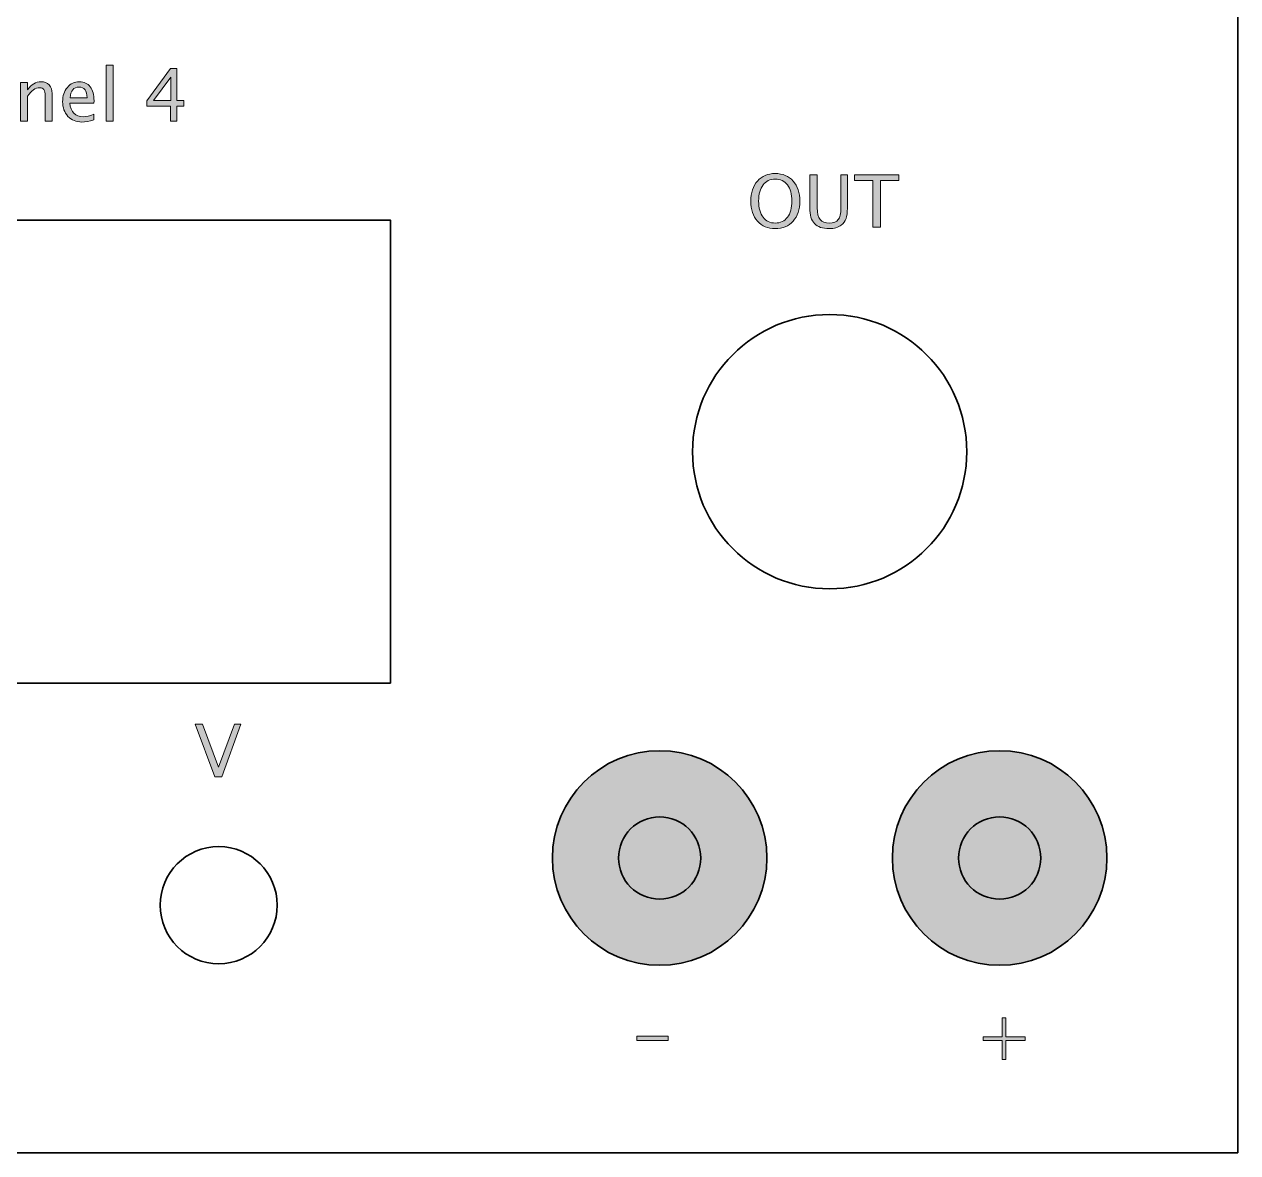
# Model space of a CAD drawing. Header units: inches. Extents: x 4 to 816, y 71 to 806.
# Drawn here: x 338.8 to 406.6, y 588.6 to 651.7 of the extents above; entities that cross this region are included whole.
import ezdxf

# ---------------------------------------------------------------- set-up
doc = ezdxf.new("R2010")
doc.units = ezdxf.units.IN
doc.header["$MEASUREMENT"] = 0
doc.layers.add('Layer 1', color=7, linetype='Continuous')

# ---------------------------------------------------------------- blocks, each defined once
blk = doc.blocks.new('block 9')
at = {"layer": 'Layer 1', "color": 240, "lineweight": 35, "true_color": 0xed1c24}
blk.add_lwpolyline([(23.165, 715.165), (406.63, 715.165), (406.63, 588.621), (23.165, 588.621)], dxfattribs=at)
blk = doc.blocks.new('block 368')
at = {"layer": 'Layer 1', "color": 240, "lineweight": 35, "true_color": 0xed1c24}
blk.add_lwpolyline([(359.247, 614.883), (315.666, 614.883), (315.666, 640.767), (359.247, 640.767), (359.247, 614.883)], dxfattribs=at)
blk = doc.blocks.new('block 370')
at = {"layer": 'Layer 1', "color": 240, "lineweight": 35, "true_color": 0xed1c24}
blk.add_open_spline([(352.903, 602.464), (352.903, 600.656), (351.437, 599.19), (349.629, 599.19), (347.821, 599.19), (346.355, 600.656), (346.355, 602.464), (346.355, 604.272), (347.821, 605.738), (349.629, 605.738), (351.437, 605.738), (352.903, 604.272), (352.903, 602.464)], degree=3, knots=[0, 0, 0, 0, 1, 1, 1, 2, 2, 2, 3, 3, 3, 4, 4, 4, 4], dxfattribs=at)
blk = doc.blocks.new('block 371')
at = {"layer": 'Layer 1', "color": 240, "lineweight": 35, "true_color": 0xed1c24}
blk.add_open_spline([(391.474, 627.825), (391.474, 623.589), (388.04, 620.156), (383.804, 620.156), (379.569, 620.156), (376.135, 623.589), (376.135, 627.825), (376.135, 632.06), (379.569, 635.494), (383.804, 635.494), (388.04, 635.494), (391.474, 632.06), (391.474, 627.825)], degree=3, knots=[0, 0, 0, 0, 1, 1, 1, 2, 2, 2, 3, 3, 3, 4, 4, 4, 4], dxfattribs=at)
blk = doc.blocks.new('block 373')
at = {"layer": 'Layer 1', "true_color": 0x231f20}
h = blk.add_hatch(color=250, dxfattribs=at)
h.dxf.hatch_style = 2
edge = h.paths.add_edge_path()
edge.add_spline(control_points=[(330.656, 646.46), (330.366, 646.311), (330.05, 646.237), (329.708, 646.237), (329.253, 646.237), (328.901, 646.37), (328.652, 646.637), (328.404, 646.904), (328.28, 647.283), (328.28, 647.774), (328.28, 648.264), (328.406, 648.644), (328.659, 648.913), (328.912, 649.182), (329.269, 649.316), (329.73, 649.316), (329.992, 649.316), (330.299, 649.273), (330.652, 649.187), (330.652, 649.187), (330.652, 648.797), (330.652, 648.797), (330.25, 648.935), (329.94, 649.005), (329.722, 649.005), (329.404, 649.005), (329.158, 648.897), (328.983, 648.682), (328.809, 648.467), (328.722, 648.163), (328.722, 647.77), (328.722, 647.395), (328.815, 647.1), (329.001, 646.885), (329.187, 646.669), (329.442, 646.562), (329.766, 646.562), (330.042, 646.562), (330.338, 646.647), (330.656, 646.817), (330.656, 646.817), (330.656, 646.46), (330.656, 646.46)], knot_values=[0, 0, 0, 0, 1, 1, 1, 2, 2, 2, 3, 3, 3, 4, 4, 4, 5, 5, 5, 6, 6, 6, 7, 7, 7, 8, 8, 8, 9, 9, 9, 10, 10, 10, 11, 11, 11, 12, 12, 12, 13, 13, 13, 14, 14, 14, 14], degree=3, periodic=1)
h = blk.add_hatch(color=250, dxfattribs=at)
h.dxf.hatch_style = 2
edge = h.paths.add_edge_path()
edge.add_spline(control_points=[(331.272, 646.31), (331.272, 646.31), (331.272, 649.439), (331.272, 649.439), (331.272, 649.439), (331.662, 649.439), (331.662, 649.439), (331.662, 649.439), (331.662, 648.058), (331.662, 648.058), (331.868, 648.359), (332.121, 648.51), (332.419, 648.51), (332.607, 648.51), (332.756, 648.45), (332.866, 648.332), (332.976, 648.214), (333.032, 648.055), (333.032, 647.856), (333.032, 647.856), (333.032, 646.31), (333.032, 646.31), (333.032, 646.31), (332.641, 646.31), (332.641, 646.31), (332.641, 646.31), (332.641, 647.729), (332.641, 647.729), (332.641, 647.888), (332.618, 648.002), (332.571, 648.071), (332.524, 648.139), (332.446, 648.173), (332.338, 648.173), (332.099, 648.173), (331.874, 648.016), (331.662, 647.703), (331.662, 647.703), (331.662, 646.31), (331.662, 646.31), (331.662, 646.31), (331.272, 646.31), (331.272, 646.31)], knot_values=[0, 0, 0, 0, 1, 1, 1, 2, 2, 2, 3, 3, 3, 4, 4, 4, 5, 5, 5, 6, 6, 6, 7, 7, 7, 8, 8, 8, 9, 9, 9, 10, 10, 10, 11, 11, 11, 12, 12, 12, 13, 13, 13, 14, 14, 14, 14], degree=3, periodic=1)
h = blk.add_hatch(color=250, dxfattribs=at)
h.dxf.hatch_style = 2
h.paths.add_polyline_path([(343.33, 646.31), (343.33, 649.439), (343.72, 649.439), (343.72, 646.31)])
h = blk.add_hatch(color=250, dxfattribs=at)
h.dxf.hatch_style = 2
h.paths.add_polyline_path([(346.925, 646.31), (346.925, 647.14), (345.605, 647.14), (345.605, 647.435), (346.925, 649.243), (347.291, 649.243), (347.291, 647.459), (347.684, 647.459), (347.684, 647.14), (347.291, 647.14), (347.291, 646.31)])
h.paths.add_polyline_path([(345.988, 647.459), (346.95, 647.459), (346.95, 648.764)])
h = blk.add_hatch(color=250, dxfattribs=at)
h.dxf.hatch_style = 2
edge = h.paths.add_edge_path()
edge.add_spline(control_points=[(334.9, 646.583), (334.666, 646.368), (334.441, 646.26), (334.225, 646.26), (334.046, 646.26), (333.898, 646.316), (333.781, 646.428), (333.663, 646.539), (333.604, 646.681), (333.604, 646.851), (333.604, 647.086), (333.703, 647.267), (333.901, 647.393), (334.098, 647.519), (334.382, 647.582), (334.752, 647.582), (334.752, 647.582), (334.843, 647.582), (334.843, 647.582), (334.843, 647.582), (334.843, 647.842), (334.843, 647.842), (334.843, 648.091), (334.713, 648.216), (334.452, 648.216), (334.25, 648.216), (334.03, 648.153), (333.79, 648.026), (333.79, 648.026), (333.79, 648.349), (333.79, 648.349), (334.053, 648.456), (334.301, 648.51), (334.534, 648.51), (334.773, 648.51), (334.949, 648.455), (335.063, 648.346), (335.176, 648.237), (335.233, 648.069), (335.233, 647.842), (335.233, 647.842), (335.233, 646.867), (335.233, 646.867), (335.233, 646.643), (335.302, 646.532), (335.439, 646.532), (335.456, 646.532), (335.482, 646.535), (335.515, 646.54), (335.515, 646.54), (335.542, 646.324), (335.542, 646.324), (335.454, 646.282), (335.356, 646.26), (335.249, 646.26), (335.067, 646.26), (334.95, 646.368), (334.9, 646.583)], knot_values=[0, 0, 0, 0, 1, 1, 1, 2, 2, 2, 3, 3, 3, 4, 4, 4, 5, 5, 5, 6, 6, 6, 7, 7, 7, 8, 8, 8, 9, 9, 9, 10, 10, 10, 11, 11, 11, 12, 12, 12, 13, 13, 13, 14, 14, 14, 15, 15, 15, 16, 16, 16, 17, 17, 17, 18, 18, 18, 19, 19, 19, 19], degree=3, periodic=1)
edge = h.paths.add_edge_path()
edge.add_spline(control_points=[(334.843, 646.795), (334.843, 646.795), (334.843, 647.352), (334.843, 647.352), (334.843, 647.352), (334.718, 647.356), (334.718, 647.356), (334.501, 647.356), (334.327, 647.316), (334.194, 647.235), (334.061, 647.155), (333.995, 647.048), (333.995, 646.914), (333.995, 646.82), (334.028, 646.741), (334.094, 646.676), (334.16, 646.612), (334.24, 646.579), (334.335, 646.579), (334.498, 646.579), (334.667, 646.651), (334.843, 646.795)], knot_values=[0, 0, 0, 0, 1, 1, 1, 2, 2, 2, 3, 3, 3, 4, 4, 4, 5, 5, 5, 6, 6, 6, 7, 7, 7, 7], degree=3, periodic=1)
h = blk.add_hatch(color=250, dxfattribs=at)
h.dxf.hatch_style = 2
edge = h.paths.add_edge_path()
edge.add_spline(control_points=[(336.032, 646.31), (336.032, 646.31), (336.032, 648.462), (336.032, 648.462), (336.032, 648.462), (336.422, 648.462), (336.422, 648.462), (336.422, 648.462), (336.422, 648.058), (336.422, 648.058), (336.628, 648.359), (336.881, 648.51), (337.179, 648.51), (337.367, 648.51), (337.516, 648.45), (337.626, 648.332), (337.736, 648.214), (337.791, 648.055), (337.791, 647.856), (337.791, 647.856), (337.791, 646.31), (337.791, 646.31), (337.791, 646.31), (337.401, 646.31), (337.401, 646.31), (337.401, 646.31), (337.401, 647.729), (337.401, 647.729), (337.401, 647.888), (337.378, 648.002), (337.331, 648.071), (337.284, 648.139), (337.206, 648.173), (337.098, 648.173), (336.859, 648.173), (336.634, 648.016), (336.422, 647.703), (336.422, 647.703), (336.422, 646.31), (336.422, 646.31), (336.422, 646.31), (336.032, 646.31), (336.032, 646.31)], knot_values=[0, 0, 0, 0, 1, 1, 1, 2, 2, 2, 3, 3, 3, 4, 4, 4, 5, 5, 5, 6, 6, 6, 7, 7, 7, 8, 8, 8, 9, 9, 9, 10, 10, 10, 11, 11, 11, 12, 12, 12, 13, 13, 13, 14, 14, 14, 14], degree=3, periodic=1)
h = blk.add_hatch(color=250, dxfattribs=at)
h.dxf.hatch_style = 2
edge = h.paths.add_edge_path()
edge.add_spline(control_points=[(338.55, 646.31), (338.55, 646.31), (338.55, 648.462), (338.55, 648.462), (338.55, 648.462), (338.941, 648.462), (338.941, 648.462), (338.941, 648.462), (338.941, 648.058), (338.941, 648.058), (339.147, 648.359), (339.399, 648.51), (339.698, 648.51), (339.885, 648.51), (340.034, 648.45), (340.144, 648.332), (340.255, 648.214), (340.31, 648.055), (340.31, 647.856), (340.31, 647.856), (340.31, 646.31), (340.31, 646.31), (340.31, 646.31), (339.92, 646.31), (339.92, 646.31), (339.92, 646.31), (339.92, 647.729), (339.92, 647.729), (339.92, 647.888), (339.896, 648.002), (339.849, 648.071), (339.802, 648.139), (339.725, 648.173), (339.616, 648.173), (339.377, 648.173), (339.152, 648.016), (338.941, 647.703), (338.941, 647.703), (338.941, 646.31), (338.941, 646.31), (338.941, 646.31), (338.55, 646.31), (338.55, 646.31)], knot_values=[0, 0, 0, 0, 1, 1, 1, 2, 2, 2, 3, 3, 3, 4, 4, 4, 5, 5, 5, 6, 6, 6, 7, 7, 7, 8, 8, 8, 9, 9, 9, 10, 10, 10, 11, 11, 11, 12, 12, 12, 13, 13, 13, 14, 14, 14, 14], degree=3, periodic=1)
h = blk.add_hatch(color=250, dxfattribs=at)
h.dxf.hatch_style = 2
edge = h.paths.add_edge_path()
edge.add_spline(control_points=[(342.646, 646.379), (342.385, 646.3), (342.161, 646.26), (341.975, 646.26), (341.656, 646.26), (341.397, 646.366), (341.198, 646.576), (340.998, 646.787), (340.899, 647.06), (340.899, 647.395), (340.899, 647.721), (340.987, 647.988), (341.163, 648.197), (341.34, 648.405), (341.565, 648.51), (341.84, 648.51), (342.1, 648.51), (342.301, 648.417), (342.443, 648.231), (342.585, 648.046), (342.656, 647.782), (342.656, 647.441), (342.656, 647.441), (342.654, 647.322), (342.654, 647.322), (342.654, 647.322), (341.297, 647.322), (341.297, 647.322), (341.354, 646.813), (341.604, 646.558), (342.048, 646.558), (342.21, 646.558), (342.41, 646.602), (342.646, 646.69), (342.646, 646.69), (342.646, 646.379), (342.646, 646.379)], knot_values=[0, 0, 0, 0, 1, 1, 1, 2, 2, 2, 3, 3, 3, 4, 4, 4, 5, 5, 5, 6, 6, 6, 7, 7, 7, 8, 8, 8, 9, 9, 9, 10, 10, 10, 11, 11, 11, 12, 12, 12, 12], degree=3, periodic=1)
edge = h.paths.add_edge_path()
edge.add_spline(control_points=[(341.315, 647.616), (341.315, 647.616), (342.264, 647.616), (342.264, 647.616), (342.264, 648.016), (342.115, 648.216), (341.816, 648.216), (341.516, 648.216), (341.349, 648.016), (341.315, 647.616)], knot_values=[0, 0, 0, 0, 1, 1, 1, 2, 2, 2, 3, 3, 3, 3], degree=3, periodic=1)
at = {"layer": 'Layer 1', "lineweight": 0}
for points in [[(343.33, 646.31), (343.33, 649.439), (343.72, 649.439), (343.72, 646.31), (343.33, 646.31)], [(346.925, 646.31), (346.925, 647.14), (345.605, 647.14), (345.605, 647.435), (346.925, 649.243), (347.291, 649.243), (347.291, 647.459), (347.684, 647.459), (347.684, 647.14), (347.291, 647.14), (347.291, 646.31), (346.925, 646.31)], [(345.988, 647.459), (346.95, 647.459), (346.95, 648.764), (345.988, 647.459)]]:
    blk.add_lwpolyline(points, dxfattribs=at)
for points, knots in [([(330.656, 646.46), (330.366, 646.311), (330.05, 646.237), (329.708, 646.237), (329.253, 646.237), (328.901, 646.37), (328.652, 646.637), (328.404, 646.904), (328.28, 647.283), (328.28, 647.774), (328.28, 648.264), (328.406, 648.644), (328.659, 648.913), (328.912, 649.182), (329.269, 649.316), (329.73, 649.316), (329.992, 649.316), (330.299, 649.273), (330.652, 649.187), (330.652, 649.187), (330.652, 648.797), (330.652, 648.797), (330.25, 648.935), (329.94, 649.005), (329.722, 649.005), (329.404, 649.005), (329.158, 648.897), (328.983, 648.682), (328.809, 648.467), (328.722, 648.163), (328.722, 647.77), (328.722, 647.395), (328.815, 647.1), (329.001, 646.885), (329.187, 646.669), (329.442, 646.562), (329.766, 646.562), (330.042, 646.562), (330.338, 646.647), (330.656, 646.817), (330.656, 646.817), (330.656, 646.46), (330.656, 646.46)], [0, 0, 0, 0, 1, 1, 1, 2, 2, 2, 3, 3, 3, 4, 4, 4, 5, 5, 5, 6, 6, 6, 7, 7, 7, 8, 8, 8, 9, 9, 9, 10, 10, 10, 11, 11, 11, 12, 12, 12, 13, 13, 13, 14, 14, 14, 14]), ([(331.272, 646.31), (331.272, 646.31), (331.272, 649.439), (331.272, 649.439), (331.272, 649.439), (331.662, 649.439), (331.662, 649.439), (331.662, 649.439), (331.662, 648.058), (331.662, 648.058), (331.868, 648.359), (332.121, 648.51), (332.419, 648.51), (332.607, 648.51), (332.756, 648.45), (332.866, 648.332), (332.976, 648.214), (333.032, 648.055), (333.032, 647.856), (333.032, 647.856), (333.032, 646.31), (333.032, 646.31), (333.032, 646.31), (332.641, 646.31), (332.641, 646.31), (332.641, 646.31), (332.641, 647.729), (332.641, 647.729), (332.641, 647.888), (332.618, 648.002), (332.571, 648.071), (332.524, 648.139), (332.446, 648.173), (332.338, 648.173), (332.099, 648.173), (331.874, 648.016), (331.662, 647.703), (331.662, 647.703), (331.662, 646.31), (331.662, 646.31), (331.662, 646.31), (331.272, 646.31), (331.272, 646.31)], [0, 0, 0, 0, 1, 1, 1, 2, 2, 2, 3, 3, 3, 4, 4, 4, 5, 5, 5, 6, 6, 6, 7, 7, 7, 8, 8, 8, 9, 9, 9, 10, 10, 10, 11, 11, 11, 12, 12, 12, 13, 13, 13, 14, 14, 14, 14]), ([(334.9, 646.583), (334.666, 646.368), (334.441, 646.26), (334.225, 646.26), (334.046, 646.26), (333.898, 646.316), (333.781, 646.428), (333.663, 646.539), (333.604, 646.681), (333.604, 646.851), (333.604, 647.086), (333.703, 647.267), (333.901, 647.393), (334.098, 647.519), (334.382, 647.582), (334.752, 647.582), (334.752, 647.582), (334.843, 647.582), (334.843, 647.582), (334.843, 647.582), (334.843, 647.842), (334.843, 647.842), (334.843, 648.091), (334.713, 648.216), (334.452, 648.216), (334.25, 648.216), (334.03, 648.153), (333.79, 648.026), (333.79, 648.026), (333.79, 648.349), (333.79, 648.349), (334.053, 648.456), (334.301, 648.51), (334.534, 648.51), (334.773, 648.51), (334.949, 648.455), (335.063, 648.346), (335.176, 648.237), (335.233, 648.069), (335.233, 647.842), (335.233, 647.842), (335.233, 646.867), (335.233, 646.867), (335.233, 646.643), (335.302, 646.532), (335.439, 646.532), (335.456, 646.532), (335.482, 646.535), (335.515, 646.54), (335.515, 646.54), (335.542, 646.324), (335.542, 646.324), (335.454, 646.282), (335.356, 646.26), (335.249, 646.26), (335.067, 646.26), (334.95, 646.368), (334.9, 646.583)], [0, 0, 0, 0, 1, 1, 1, 2, 2, 2, 3, 3, 3, 4, 4, 4, 5, 5, 5, 6, 6, 6, 7, 7, 7, 8, 8, 8, 9, 9, 9, 10, 10, 10, 11, 11, 11, 12, 12, 12, 13, 13, 13, 14, 14, 14, 15, 15, 15, 16, 16, 16, 17, 17, 17, 18, 18, 18, 19, 19, 19, 19]), ([(336.032, 646.31), (336.032, 646.31), (336.032, 648.462), (336.032, 648.462), (336.032, 648.462), (336.422, 648.462), (336.422, 648.462), (336.422, 648.462), (336.422, 648.058), (336.422, 648.058), (336.628, 648.359), (336.881, 648.51), (337.179, 648.51), (337.367, 648.51), (337.516, 648.45), (337.626, 648.332), (337.736, 648.214), (337.791, 648.055), (337.791, 647.856), (337.791, 647.856), (337.791, 646.31), (337.791, 646.31), (337.791, 646.31), (337.401, 646.31), (337.401, 646.31), (337.401, 646.31), (337.401, 647.729), (337.401, 647.729), (337.401, 647.888), (337.378, 648.002), (337.331, 648.071), (337.284, 648.139), (337.206, 648.173), (337.098, 648.173), (336.859, 648.173), (336.634, 648.016), (336.422, 647.703), (336.422, 647.703), (336.422, 646.31), (336.422, 646.31), (336.422, 646.31), (336.032, 646.31), (336.032, 646.31)], [0, 0, 0, 0, 1, 1, 1, 2, 2, 2, 3, 3, 3, 4, 4, 4, 5, 5, 5, 6, 6, 6, 7, 7, 7, 8, 8, 8, 9, 9, 9, 10, 10, 10, 11, 11, 11, 12, 12, 12, 13, 13, 13, 14, 14, 14, 14]), ([(338.55, 646.31), (338.55, 646.31), (338.55, 648.462), (338.55, 648.462), (338.55, 648.462), (338.941, 648.462), (338.941, 648.462), (338.941, 648.462), (338.941, 648.058), (338.941, 648.058), (339.147, 648.359), (339.399, 648.51), (339.698, 648.51), (339.885, 648.51), (340.034, 648.45), (340.144, 648.332), (340.255, 648.214), (340.31, 648.055), (340.31, 647.856), (340.31, 647.856), (340.31, 646.31), (340.31, 646.31), (340.31, 646.31), (339.92, 646.31), (339.92, 646.31), (339.92, 646.31), (339.92, 647.729), (339.92, 647.729), (339.92, 647.888), (339.896, 648.002), (339.849, 648.071), (339.802, 648.139), (339.725, 648.173), (339.616, 648.173), (339.377, 648.173), (339.152, 648.016), (338.941, 647.703), (338.941, 647.703), (338.941, 646.31), (338.941, 646.31), (338.941, 646.31), (338.55, 646.31), (338.55, 646.31)], [0, 0, 0, 0, 1, 1, 1, 2, 2, 2, 3, 3, 3, 4, 4, 4, 5, 5, 5, 6, 6, 6, 7, 7, 7, 8, 8, 8, 9, 9, 9, 10, 10, 10, 11, 11, 11, 12, 12, 12, 13, 13, 13, 14, 14, 14, 14]), ([(342.646, 646.379), (342.385, 646.3), (342.161, 646.26), (341.975, 646.26), (341.656, 646.26), (341.397, 646.366), (341.198, 646.576), (340.998, 646.787), (340.899, 647.06), (340.899, 647.395), (340.899, 647.721), (340.987, 647.988), (341.163, 648.197), (341.34, 648.405), (341.565, 648.51), (341.84, 648.51), (342.1, 648.51), (342.301, 648.417), (342.443, 648.231), (342.585, 648.046), (342.656, 647.782), (342.656, 647.441), (342.656, 647.441), (342.654, 647.322), (342.654, 647.322), (342.654, 647.322), (341.297, 647.322), (341.297, 647.322), (341.354, 646.813), (341.604, 646.558), (342.048, 646.558), (342.21, 646.558), (342.41, 646.602), (342.646, 646.69), (342.646, 646.69), (342.646, 646.379), (342.646, 646.379)], [0, 0, 0, 0, 1, 1, 1, 2, 2, 2, 3, 3, 3, 4, 4, 4, 5, 5, 5, 6, 6, 6, 7, 7, 7, 8, 8, 8, 9, 9, 9, 10, 10, 10, 11, 11, 11, 12, 12, 12, 12]), ([(341.315, 647.616), (341.315, 647.616), (342.264, 647.616), (342.264, 647.616), (342.264, 648.016), (342.115, 648.216), (341.816, 648.216), (341.516, 648.216), (341.349, 648.016), (341.315, 647.616)], [0, 0, 0, 0, 1, 1, 1, 2, 2, 2, 3, 3, 3, 3]), ([(334.843, 646.795), (334.843, 646.795), (334.843, 647.352), (334.843, 647.352), (334.843, 647.352), (334.718, 647.356), (334.718, 647.356), (334.501, 647.356), (334.327, 647.316), (334.194, 647.235), (334.061, 647.155), (333.995, 647.048), (333.995, 646.914), (333.995, 646.82), (334.028, 646.741), (334.094, 646.676), (334.16, 646.612), (334.24, 646.579), (334.335, 646.579), (334.498, 646.579), (334.667, 646.651), (334.843, 646.795)], [0, 0, 0, 0, 1, 1, 1, 2, 2, 2, 3, 3, 3, 4, 4, 4, 5, 5, 5, 6, 6, 6, 7, 7, 7, 7])]:
    blk.add_open_spline(points, degree=3, knots=knots, dxfattribs=at)
blk = doc.blocks.new('block 372')
at = {"layer": 'Layer 1'}
blk.add_blockref('block 373', (0, 0), dxfattribs=at)
blk = doc.blocks.new('block 379')
at = {"layer": 'Layer 1', "true_color": 0x231f20}
h = blk.add_hatch(color=250, dxfattribs=at)
h.dxf.hatch_style = 2
edge = h.paths.add_edge_path()
edge.add_spline(control_points=[(380.762, 640.298), (380.346, 640.298), (380.013, 640.438), (379.764, 640.717), (379.515, 640.997), (379.39, 641.37), (379.39, 641.838), (379.39, 642.306), (379.515, 642.679), (379.764, 642.959), (380.013, 643.238), (380.346, 643.378), (380.762, 643.378), (381.178, 643.378), (381.511, 643.238), (381.759, 642.959), (382.009, 642.679), (382.133, 642.306), (382.133, 641.838), (382.133, 641.37), (382.009, 640.997), (381.759, 640.717), (381.511, 640.438), (381.178, 640.298), (380.762, 640.298)], knot_values=[0, 0, 0, 0, 1, 1, 1, 2, 2, 2, 3, 3, 3, 4, 4, 4, 5, 5, 5, 6, 6, 6, 7, 7, 7, 8, 8, 8, 8], degree=3, periodic=1)
edge = h.paths.add_edge_path()
edge.add_spline(control_points=[(380.762, 640.609), (381.054, 640.609), (381.282, 640.718), (381.445, 640.935), (381.609, 641.153), (381.691, 641.455), (381.691, 641.842), (381.691, 642.226), (381.609, 642.526), (381.445, 642.743), (381.282, 642.959), (381.054, 643.067), (380.762, 643.067), (380.47, 643.067), (380.242, 642.959), (380.078, 642.743), (379.914, 642.526), (379.832, 642.226), (379.832, 641.842), (379.832, 641.455), (379.914, 641.153), (380.078, 640.935), (380.242, 640.718), (380.47, 640.609), (380.762, 640.609)], knot_values=[0, 0, 0, 0, 1, 1, 1, 2, 2, 2, 3, 3, 3, 4, 4, 4, 5, 5, 5, 6, 6, 6, 7, 7, 7, 8, 8, 8, 8], degree=3, periodic=1)
h = blk.add_hatch(color=250, dxfattribs=at)
h.dxf.hatch_style = 2
edge = h.paths.add_edge_path()
edge.add_spline(control_points=[(382.692, 643.304), (382.692, 643.304), (383.108, 643.304), (383.108, 643.304), (383.108, 643.304), (383.108, 641.454), (383.108, 641.454), (383.108, 641.159), (383.162, 640.945), (383.271, 640.81), (383.38, 640.676), (383.553, 640.609), (383.791, 640.609), (384.023, 640.609), (384.187, 640.672), (384.284, 640.799), (384.381, 640.925), (384.43, 641.138), (384.43, 641.44), (384.43, 641.44), (384.43, 643.304), (384.43, 643.304), (384.43, 643.304), (384.796, 643.304), (384.796, 643.304), (384.796, 643.304), (384.796, 641.446), (384.796, 641.446), (384.796, 641.189), (384.771, 640.992), (384.721, 640.855), (384.671, 640.718), (384.58, 640.597), (384.45, 640.493), (384.286, 640.363), (384.06, 640.298), (383.774, 640.298), (383.403, 640.298), (383.13, 640.392), (382.954, 640.58), (382.779, 640.767), (382.692, 641.06), (382.692, 641.457), (382.692, 641.457), (382.692, 643.304), (382.692, 643.304)], knot_values=[0, 0, 0, 0, 1, 1, 1, 2, 2, 2, 3, 3, 3, 4, 4, 4, 5, 5, 5, 6, 6, 6, 7, 7, 7, 8, 8, 8, 9, 9, 9, 10, 10, 10, 11, 11, 11, 12, 12, 12, 13, 13, 13, 14, 14, 14, 15, 15, 15, 15], degree=3, periodic=1)
h = blk.add_hatch(color=250, dxfattribs=at)
h.dxf.hatch_style = 2
h.paths.add_polyline_path([(386.225, 640.372), (386.225, 642.993), (385.185, 642.993), (385.185, 643.304), (387.682, 643.304), (387.682, 642.993), (386.641, 642.993), (386.641, 640.372)])
at = {"layer": 'Layer 1', "lineweight": 0}
blk.add_lwpolyline([(386.225, 640.372), (386.225, 642.993), (385.185, 642.993), (385.185, 643.304), (387.682, 643.304), (387.682, 642.993), (386.641, 642.993), (386.641, 640.372), (386.225, 640.372)], dxfattribs=at)
for points, knots in [([(380.762, 640.298), (380.346, 640.298), (380.013, 640.438), (379.764, 640.717), (379.515, 640.997), (379.39, 641.37), (379.39, 641.838), (379.39, 642.306), (379.515, 642.679), (379.764, 642.959), (380.013, 643.238), (380.346, 643.378), (380.762, 643.378), (381.178, 643.378), (381.511, 643.238), (381.759, 642.959), (382.009, 642.679), (382.133, 642.306), (382.133, 641.838), (382.133, 641.37), (382.009, 640.997), (381.759, 640.717), (381.511, 640.438), (381.178, 640.298), (380.762, 640.298)], [0, 0, 0, 0, 1, 1, 1, 2, 2, 2, 3, 3, 3, 4, 4, 4, 5, 5, 5, 6, 6, 6, 7, 7, 7, 8, 8, 8, 8]), ([(380.762, 640.609), (381.054, 640.609), (381.282, 640.718), (381.445, 640.935), (381.609, 641.153), (381.691, 641.455), (381.691, 641.842), (381.691, 642.226), (381.609, 642.526), (381.445, 642.743), (381.282, 642.959), (381.054, 643.067), (380.762, 643.067), (380.47, 643.067), (380.242, 642.959), (380.078, 642.743), (379.914, 642.526), (379.832, 642.226), (379.832, 641.842), (379.832, 641.455), (379.914, 641.153), (380.078, 640.935), (380.242, 640.718), (380.47, 640.609), (380.762, 640.609)], [0, 0, 0, 0, 1, 1, 1, 2, 2, 2, 3, 3, 3, 4, 4, 4, 5, 5, 5, 6, 6, 6, 7, 7, 7, 8, 8, 8, 8]), ([(382.692, 643.304), (382.692, 643.304), (383.108, 643.304), (383.108, 643.304), (383.108, 643.304), (383.108, 641.454), (383.108, 641.454), (383.108, 641.159), (383.162, 640.945), (383.271, 640.81), (383.38, 640.676), (383.553, 640.609), (383.791, 640.609), (384.023, 640.609), (384.187, 640.672), (384.284, 640.799), (384.381, 640.925), (384.43, 641.138), (384.43, 641.44), (384.43, 641.44), (384.43, 643.304), (384.43, 643.304), (384.43, 643.304), (384.796, 643.304), (384.796, 643.304), (384.796, 643.304), (384.796, 641.446), (384.796, 641.446), (384.796, 641.189), (384.771, 640.992), (384.721, 640.855), (384.671, 640.718), (384.58, 640.597), (384.45, 640.493), (384.286, 640.363), (384.06, 640.298), (383.774, 640.298), (383.403, 640.298), (383.13, 640.392), (382.954, 640.58), (382.779, 640.767), (382.692, 641.06), (382.692, 641.457), (382.692, 641.457), (382.692, 643.304), (382.692, 643.304)], [0, 0, 0, 0, 1, 1, 1, 2, 2, 2, 3, 3, 3, 4, 4, 4, 5, 5, 5, 6, 6, 6, 7, 7, 7, 8, 8, 8, 9, 9, 9, 10, 10, 10, 11, 11, 11, 12, 12, 12, 13, 13, 13, 14, 14, 14, 15, 15, 15, 15])]:
    blk.add_open_spline(points, degree=3, knots=knots, dxfattribs=at)
blk = doc.blocks.new('block 378')
at = {"layer": 'Layer 1'}
blk.add_blockref('block 379', (0, 0), dxfattribs=at)
blk = doc.blocks.new('block 383')
at = {"layer": 'Layer 1', "true_color": 0x231f20}
h = blk.add_hatch(color=250, dxfattribs=at)
h.dxf.hatch_style = 2
h.paths.add_polyline_path([(349.413, 609.647), (348.305, 612.58), (348.72, 612.58), (349.627, 610.179), (350.504, 612.58), (350.869, 612.58), (349.805, 609.647)])
at = {"layer": 'Layer 1', "lineweight": 0}
blk.add_lwpolyline([(349.413, 609.647), (348.305, 612.58), (348.72, 612.58), (349.627, 610.179), (350.504, 612.58), (350.869, 612.58), (349.805, 609.647), (349.413, 609.647)], dxfattribs=at)
blk = doc.blocks.new('block 382')
at = {"layer": 'Layer 1'}
blk.add_blockref('block 383', (0, 0), dxfattribs=at)
blk = doc.blocks.new('block 367')
at = {"layer": 'Layer 1'}
for name in ['block 372', 'block 378', 'block 368', 'block 371', 'block 382', 'block 370']:
    blk.add_blockref(name, (0, 0), dxfattribs=at)
blk = doc.blocks.new('block 366')
at = {"layer": 'Layer 1'}
blk.add_blockref('block 367', (0, 0), dxfattribs=at)
blk = doc.blocks.new('block 428')
at = {"layer": 'Layer 1', "color": 140, "lineweight": 35, "true_color": 0x00adef}
blk.add_open_spline([(376.597, 605.102), (376.597, 603.832), (375.567, 602.802), (374.296, 602.802), (373.026, 602.802), (371.995, 603.832), (371.995, 605.102), (371.995, 606.373), (373.026, 607.403), (374.296, 607.403), (375.567, 607.403), (376.597, 606.373), (376.597, 605.102)], degree=3, knots=[0, 0, 0, 0, 1, 1, 1, 2, 2, 2, 3, 3, 3, 4, 4, 4, 4], dxfattribs=at)
blk = doc.blocks.new('block 429')
at = {"layer": 'Layer 1', "color": 140, "lineweight": 35, "true_color": 0x00adef}
blk.add_open_spline([(395.613, 605.102), (395.613, 603.832), (394.583, 602.802), (393.312, 602.802), (392.042, 602.802), (391.012, 603.832), (391.012, 605.102), (391.012, 606.373), (392.042, 607.403), (393.312, 607.403), (394.583, 607.403), (395.613, 606.373), (395.613, 605.102)], degree=3, knots=[0, 0, 0, 0, 1, 1, 1, 2, 2, 2, 3, 3, 3, 4, 4, 4, 4], dxfattribs=at)
blk = doc.blocks.new('block 431')
at = {"layer": 'Layer 1', "true_color": 0x231f20}
h = blk.add_hatch(color=250, dxfattribs=at)
h.dxf.hatch_style = 2
h.paths.add_polyline_path([(373.016, 594.901), (373.016, 595.143), (374.775, 595.143), (374.775, 594.901)])
at = {"layer": 'Layer 1', "lineweight": 0}
blk.add_lwpolyline([(373.016, 594.901), (373.016, 595.143), (374.775, 595.143), (374.775, 594.901), (373.016, 594.901)], dxfattribs=at)
blk = doc.blocks.new('block 430')
at = {"layer": 'Layer 1'}
blk.add_blockref('block 431', (0, 0), dxfattribs=at)
blk = doc.blocks.new('block 433')
at = {"layer": 'Layer 1', "true_color": 0x231f20}
h = blk.add_hatch(color=250, dxfattribs=at)
h.dxf.hatch_style = 2
h.paths.add_polyline_path([(393.463, 593.825), (393.463, 594.901), (392.387, 594.901), (392.387, 595.099), (393.463, 595.099), (393.463, 596.173), (393.662, 596.173), (393.662, 595.099), (394.736, 595.099), (394.736, 594.901), (393.662, 594.901), (393.662, 593.825)])
at = {"layer": 'Layer 1', "lineweight": 0}
blk.add_lwpolyline([(393.463, 593.825), (393.463, 594.901), (392.387, 594.901), (392.387, 595.099), (393.463, 595.099), (393.463, 596.173), (393.662, 596.173), (393.662, 595.099), (394.736, 595.099), (394.736, 594.901), (393.662, 594.901), (393.662, 593.825), (393.463, 593.825)], dxfattribs=at)
blk = doc.blocks.new('block 432')
at = {"layer": 'Layer 1'}
blk.add_blockref('block 433', (0, 0), dxfattribs=at)

msp = doc.modelspace()

# ---------------------------------------------------------------- hatches: boundary and pattern name
at = {"layer": 'Layer 1', "true_color": 0x000000}
h = msp.add_hatch(color=18, dxfattribs=at)
h.dxf.hatch_style = 2
edge = h.paths.add_edge_path()
edge.add_spline(control_points=[(380.296, 605.102), (380.296, 601.789), (377.61, 599.102), (374.296, 599.102), (370.983, 599.102), (368.296, 601.789), (368.296, 605.102), (368.296, 608.416), (370.983, 611.102), (374.296, 611.102), (377.61, 611.102), (380.296, 608.416), (380.296, 605.102)], knot_values=[0, 0, 0, 0, 1, 1, 1, 2, 2, 2, 3, 3, 3, 4, 4, 4, 4], degree=3, periodic=1)
h = msp.add_hatch(color=18, dxfattribs=at)
h.dxf.hatch_style = 2
edge = h.paths.add_edge_path()
edge.add_spline(control_points=[(399.312, 605.102), (399.312, 601.789), (396.626, 599.102), (393.312, 599.102), (389.999, 599.102), (387.312, 601.789), (387.312, 605.102), (387.312, 608.416), (389.999, 611.102), (393.312, 611.102), (396.626, 611.102), (399.312, 608.416), (399.312, 605.102)], knot_values=[0, 0, 0, 0, 1, 1, 1, 2, 2, 2, 3, 3, 3, 4, 4, 4, 4], degree=3, periodic=1)

# ---------------------------------------------------------------- linework, layer by layer
at = {"layer": 'Layer 1', "color": 240, "lineweight": 35, "true_color": 0xed1c24}
for points in [[(380.296, 605.102), (380.296, 601.789), (377.61, 599.102), (374.296, 599.102), (370.983, 599.102), (368.296, 601.789), (368.296, 605.102), (368.296, 608.416), (370.983, 611.102), (374.296, 611.102), (377.61, 611.102), (380.296, 608.416), (380.296, 605.102)], [(399.312, 605.102), (399.312, 601.789), (396.626, 599.102), (393.312, 599.102), (389.999, 599.102), (387.312, 601.789), (387.312, 605.102), (387.312, 608.416), (389.999, 611.102), (393.312, 611.102), (396.626, 611.102), (399.312, 608.416), (399.312, 605.102)]]:
    msp.add_open_spline(points, degree=3, knots=[0, 0, 0, 0, 1, 1, 1, 2, 2, 2, 3, 3, 3, 4, 4, 4, 4], dxfattribs=at)

# ---------------------------------------------------------------- block references
at = {"layer": 'Layer 1'}
for name in ['block 9', 'block 366', 'block 428', 'block 429', 'block 432', 'block 430']:
    msp.add_blockref(name, (0, 0), dxfattribs=at)

doc.saveas('drawing.dxf')
